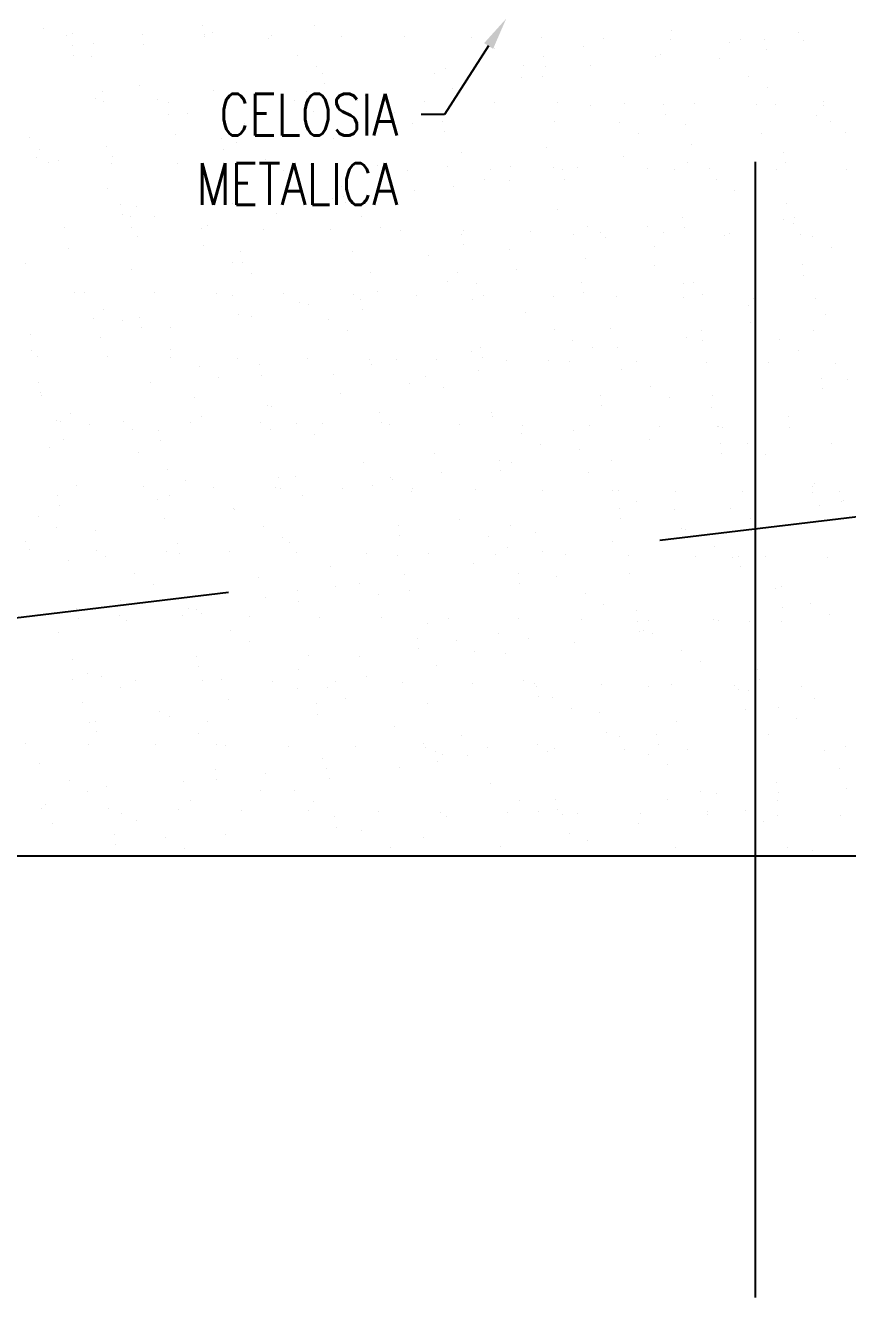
# Model space of a CAD drawing. Header units: millimetres. Extents: x -3 to 53, y -269 to 39.
# Drawn here: x 38.05 to 39.824, y 19.45 to 22.194 of the extents above; entities that cross this region are included whole.
import ezdxf
from ezdxf import colors
from ezdxf.entities.mleader import LeaderData, LeaderLine
from ezdxf.enums import TextEntityAlignment as Align
from ezdxf.math import Vec2, Vec3
from ezdxf.xclip import XClip

# ---------------------------------------------------------------- set-up
doc = ezdxf.new("R2010")
doc.units = ezdxf.units.MM
doc.header["$LTSCALE"] = 15
doc.header["$XCLIPFRAME"] = 2
for name, pattern in [('ACAD_ISO07W100', [3, 0, -3]), ('HIDDEN2', [0.1875, 0.125, -0.0625]), ('PHANTOM', [63.5, 31.75, -6.35, 6.35, -6.35, 6.35, -6.35]), ('PHANTOM2', [1.25, 0.625, -0.125, 0.125, -0.125, 0.125, -0.125])]:
    doc.linetypes.add(name, pattern=pattern)
doc.layers.get('0').update_dxf_attribs({"color": 250})
for name, color, linetype in [('A-EJES', 251, 'PHANTOM'), ('A-MURO BAJO', 251, 'Continuous'), ('A-PROYECCIONES', 250, 'HIDDEN2'), ('A-TEXTO-INDICACIONES', 250, 'Continuous'), ('DLP_VERDE', 250, 'Continuous')]:
    doc.layers.add(name, color=color, linetype=linetype)
doc.layers.add('A-MUROS', color=252, linetype='Continuous', lineweight=30)
doc.styles.add('R80', font='ARIALN.TTF', dxfattribs={"height": 2.03})
doc.styles.add('TXT_COTAS', font='romans.shx', dxfattribs={"width": 0.8})

# ---------------------------------------------------------------- blocks, each defined once
blk = doc.blocks.new('A$C9f73720c')
at = {"layer": 'A-MURO BAJO'}
blk.add_line((67.3776, 127.5973, 0), (61.6241, 108.7505, 0), dxfattribs=at)
at = {"layer": 'A-PROYECCIONES'}
blk.add_line((57.9161, 84.0296, 0), (65.9466, 129.074, 0), dxfattribs=at)
at = {"layer": 'DLP_VERDE'}
blk.add_line((67.3776, 127.5973), (61.6244, 108.7504), dxfattribs=at)
at = {"layer": 'DLP_VERDE', "linetype": 'Continuous'}
for p, q in [((63.5822, 120.5094), (63.5822, 120.5094)), ((63.345, 120.4775), (63.345, 120.4775)), ((63.3651, 120.4818), (63.3651, 120.4818)), ((63.5049, 120.4845), (63.5049, 120.4845)), ((63.5114, 120.4825), (63.5114, 120.4825)), ((63.5493, 120.4864), (63.5493, 120.4864)), ((63.6597, 120.4895), (63.6597, 120.4895)), ((63.5285, 120.4601), (63.5285, 120.4601)), ((63.3377, 120.4019), (63.3377, 120.4019)), ((63.3597, 120.399), (63.3597, 120.399)), ((63.8096, 120.4082), (63.8096, 120.4082)), ((63.4387, 120.3778), (63.4387, 120.3778)), ((63.4787, 120.3834), (63.4787, 120.3834)), ((63.5827, 120.3697), (63.5827, 120.3697)), ((63.6047, 120.3668), (63.6047, 120.3668)), ((63.7752, 120.3767), (63.7752, 120.3767)), ((63.3245, 120.353), (63.3245, 120.353)), ((63.4043, 120.3463), (63.4043, 120.3463)), ((63.4679, 120.3447), (63.4679, 120.3447)), ((63.5315, 120.3363), (63.5315, 120.3363)), ((63.6142, 120.3454), (63.6142, 120.3454)), ((63.6914, 120.3433), (63.6914, 120.3433)), ((63.7237, 120.3511), (63.7237, 120.3511)), ((63.7358, 120.3452), (63.7358, 120.3452)), ((63.7625, 120.3524), (63.7625, 120.3524)), ((63.8277, 120.3374), (63.8277, 120.3374)), ((63.8498, 120.3345), (63.8498, 120.3345)), ((63.906, 120.3442), (63.906, 120.3442)), ((63.9445, 120.3543), (63.9445, 120.3543)), ((64.0523, 120.3449), (64.0523, 120.3449)), ((64.0924, 120.3578), (64.0924, 120.3578)), ((63.3228, 120.3272), (63.3228, 120.3272)), ((63.7214, 120.3274), (63.7214, 120.3274)), ((63.9688, 120.3188), (63.9688, 120.3188)), ((63.3505, 120.2971), (63.3505, 120.2971)), ((64.0728, 120.3052), (64.0728, 120.3052)), ((64.0948, 120.3023), (64.0948, 120.3023)), ((64.2138, 120.2866), (64.2138, 120.2866)), ((64.0026, 120.2755), (64.0026, 120.2755)), ((64.3178, 120.2729), (64.3178, 120.2729)), ((64.3391, 120.2744), (64.3391, 120.2744)), ((64.3398, 120.27), (64.3398, 120.27)), ((63.6317, 120.2452), (63.6317, 120.2452)), ((63.9682, 120.244), (63.9682, 120.244)), ((64.2854, 120.2251), (64.2854, 120.2251)), ((63.2607, 120.2148), (63.2607, 120.2148)), ((63.279, 120.2088), (63.279, 120.2088)), ((63.4273, 120.2159), (63.4273, 120.2159)), ((63.5708, 120.2076), (63.5708, 120.2076)), ((63.5972, 120.2136), (63.5972, 120.2136)), ((63.7171, 120.2083), (63.7171, 120.2083)), ((63.8653, 120.2153), (63.8653, 120.2153)), ((63.8779, 120.2021), (63.8779, 120.2021)), ((63.9223, 120.204), (63.9223, 120.204)), ((64.0088, 120.2071), (64.0088, 120.2071)), ((64.131, 120.2132), (64.131, 120.2132)), ((64.1551, 120.2078), (64.1551, 120.2078)), ((64.2909, 120.2201), (64.2909, 120.2201)), ((64.3034, 120.2148), (64.3034, 120.2148)), ((64.3353, 120.2221), (64.3353, 120.2221)), ((64.4468, 120.2066), (64.4468, 120.2066)), ((63.305, 120.1771), (63.305, 120.1771)), ((63.4649, 120.1841), (63.4649, 120.1841)), ((63.5093, 120.186), (63.5093, 120.186)), ((63.718, 120.1951), (63.718, 120.1951)), ((63.9144, 120.1947), (63.9144, 120.1947)), ((64.5665, 120.1732), (64.5665, 120.1732)), ((63.3045, 120.1662), (63.3045, 120.1662)), ((63.4085, 120.1525), (63.4085, 120.1525)), ((63.4306, 120.1496), (63.4306, 120.1496)), ((63.5435, 120.1644), (63.5435, 120.1644)), ((64.1956, 120.1428), (64.1956, 120.1428)), ((63.5496, 120.1339), (63.5496, 120.1339)), ((63.6536, 120.1202), (63.6536, 120.1202)), ((63.6756, 120.1173), (63.6756, 120.1173)), ((64.5321, 120.1417), (64.5321, 120.1417)), ((64.8493, 120.1228), (64.8493, 120.1228)), ((63.7946, 120.1016), (63.7946, 120.1016)), ((63.8246, 120.1125), (63.8246, 120.1125)), ((63.8986, 120.088), (63.8986, 120.088)), ((64.1611, 120.1113), (64.1611, 120.1113)), ((64.4783, 120.0924), (64.4783, 120.0924)), ((64.7305, 120.09), (64.7305, 120.09)), ((64.8904, 120.097), (64.8904, 120.097)), ((64.9348, 120.0989), (64.9348, 120.0989)), ((63.2356, 120.071), (63.2356, 120.071)), ((63.3819, 120.0717), (63.3819, 120.0717)), ((63.4537, 120.0821), (63.4537, 120.0821)), ((63.5301, 120.0788), (63.5301, 120.0788)), ((63.6736, 120.0705), (63.6736, 120.0705)), ((63.7902, 120.0809), (63.7902, 120.0809)), ((63.8199, 120.0712), (63.8199, 120.0712)), ((63.9206, 120.0851), (63.9206, 120.0851)), ((63.9682, 120.0782), (63.9682, 120.0782)), ((64.0396, 120.0694), (64.0396, 120.0694)), ((64.0644, 120.0609), (64.0644, 120.0609)), ((64.1074, 120.062), (64.1074, 120.062)), ((64.1088, 120.0629), (64.1088, 120.0629)), ((64.1117, 120.07), (64.1117, 120.07)), ((64.2579, 120.0707), (64.2579, 120.0707)), ((64.3175, 120.072), (64.3175, 120.072)), ((64.4062, 120.0777), (64.4062, 120.0777)), ((64.4774, 120.079), (64.4774, 120.079)), ((64.5218, 120.0809), (64.5218, 120.0809)), ((64.5497, 120.0695), (64.5497, 120.0695)), ((64.696, 120.0701), (64.696, 120.0701)), ((64.8442, 120.0772), (64.8442, 120.0772)), ((64.9877, 120.0689), (64.9877, 120.0689)), ((63.4193, 120.0506), (63.4193, 120.0506)), ((63.4915, 120.0359), (63.4915, 120.0359)), ((63.6514, 120.0429), (63.6514, 120.0429)), ((63.6958, 120.0448), (63.6958, 120.0448)), ((63.9045, 120.054), (63.9045, 120.054)), ((64.1436, 120.0557), (64.1436, 120.0557)), ((64.1657, 120.0528), (64.1657, 120.0528)), ((64.2847, 120.0371), (64.2847, 120.0371)), ((64.7595, 120.0405), (64.7595, 120.0405)), ((63.2384, 120.0249), (63.2384, 120.0249)), ((63.2828, 120.0268), (63.2828, 120.0268)), ((63.7365, 120.0317), (63.7365, 120.0317)), ((64.3885, 120.0101), (64.3885, 120.0101)), ((64.3887, 120.0234), (64.3887, 120.0234)), ((64.4107, 120.0205), (64.4107, 120.0205)), ((64.725, 120.009), (64.725, 120.009)), ((63.3655, 120.0013), (63.3655, 120.0013)), ((64.0176, 119.9798), (64.0176, 119.9798)), ((64.3541, 119.9786), (64.3541, 119.9786)), ((64.5297, 120.0049), (64.5297, 120.0049)), ((64.6337, 119.9912), (64.6337, 119.9912)), ((64.6557, 119.9883), (64.6557, 119.9883)), ((65.0422, 119.9901), (65.0422, 119.9901)), ((64.6713, 119.9597), (64.6713, 119.9597)), ((64.7747, 119.9726), (64.7747, 119.9726)), ((64.8787, 119.9589), (64.8787, 119.9589)), ((64.9007, 119.956), (64.9007, 119.956)), ((63.1949, 119.9422), (63.1949, 119.9422)), ((63.2344, 119.9353), (63.2344, 119.9353)), ((63.2564, 119.9324), (63.2564, 119.9324)), ((63.3384, 119.9339), (63.3384, 119.9339)), ((63.4847, 119.9346), (63.4847, 119.9346)), ((63.633, 119.9416), (63.633, 119.9416)), ((63.6467, 119.9494), (63.6467, 119.9494)), ((63.7765, 119.9334), (63.7765, 119.9334)), ((63.9227, 119.9341), (63.9227, 119.9341)), ((63.9832, 119.9482), (63.9832, 119.9482)), ((64.071, 119.9411), (64.071, 119.9411)), ((64.2145, 119.9329), (64.2145, 119.9329)), ((64.3004, 119.9293), (64.3004, 119.9293)), ((64.3608, 119.9336), (64.3608, 119.9336)), ((64.504, 119.9308), (64.504, 119.9308)), ((64.5091, 119.9406), (64.5091, 119.9406)), ((64.6525, 119.9324), (64.6525, 119.9324)), ((64.6639, 119.9378), (64.6639, 119.9378)), ((64.7083, 119.9397), (64.7083, 119.9397)), ((64.7988, 119.933), (64.7988, 119.933)), ((64.917, 119.9488), (64.917, 119.9488)), ((64.9471, 119.9401), (64.9471, 119.9401)), ((65.0197, 119.9404), (65.0197, 119.9404)), ((63.2757, 119.919), (63.2757, 119.919)), ((63.3754, 119.9167), (63.3754, 119.9167)), ((63.4794, 119.903), (63.4794, 119.903)), ((63.5014, 119.9001), (63.5014, 119.9001)), ((63.6123, 119.9179), (63.6123, 119.9179)), ((63.8379, 119.9017), (63.8379, 119.9017)), ((63.8823, 119.9037), (63.8823, 119.9037)), ((63.9294, 119.899), (63.9294, 119.899)), ((64.091, 119.9128), (64.091, 119.9128)), ((64.2509, 119.9198), (64.2509, 119.9198)), ((64.2953, 119.9217), (64.2953, 119.9217)), ((64.9524, 119.9078), (64.9524, 119.9078)), ((63.2413, 119.8875), (63.2413, 119.8875)), ((63.265, 119.8767), (63.265, 119.8767)), ((63.4249, 119.8837), (63.4249, 119.8837)), ((63.4693, 119.8856), (63.4693, 119.8856)), ((63.5585, 119.8686), (63.5585, 119.8686)), ((63.6204, 119.8844), (63.6204, 119.8844)), ((63.678, 119.8948), (63.678, 119.8948)), ((63.7244, 119.8708), (63.7244, 119.8708)), ((64.5815, 119.8774), (64.5815, 119.8774)), ((64.918, 119.8763), (64.918, 119.8763)), ((63.7465, 119.8679), (63.7465, 119.8679)), ((63.8655, 119.8522), (63.8655, 119.8522)), ((64.2106, 119.8471), (64.2106, 119.8471)), ((64.5471, 119.8459), (64.5471, 119.8459)), ((63.1876, 119.8382), (63.1876, 119.8382)), ((63.8397, 119.8167), (63.8397, 119.8167)), ((63.9695, 119.8385), (63.9695, 119.8385)), ((63.9915, 119.8356), (63.9915, 119.8356)), ((64.1105, 119.8199), (64.1105, 119.8199)), ((64.1762, 119.8155), (64.1762, 119.8155)), ((64.8643, 119.827), (64.8643, 119.827)), ((63.1495, 119.798), (63.1495, 119.798)), ((63.2978, 119.8051), (63.2978, 119.8051)), ((63.4413, 119.7968), (63.4413, 119.7968)), ((63.4687, 119.7863), (63.4687, 119.7863)), ((63.5875, 119.7975), (63.5875, 119.7975)), ((63.7358, 119.8045), (63.7358, 119.8045)), ((63.8793, 119.7963), (63.8793, 119.7963)), ((64.0256, 119.797), (64.0256, 119.797)), ((64.1739, 119.804), (64.1739, 119.804)), ((64.2145, 119.8062), (64.2145, 119.8062)), ((64.2365, 119.8033), (64.2365, 119.8033)), ((64.3173, 119.7958), (64.3173, 119.7958)), ((64.3555, 119.7877), (64.3555, 119.7877)), ((64.4636, 119.7965), (64.4636, 119.7965)), ((64.4934, 119.7967), (64.4934, 119.7967)), ((64.6119, 119.8035), (64.6119, 119.8035)), ((64.6905, 119.7896), (64.6905, 119.7896)), ((64.7554, 119.7953), (64.7554, 119.7953)), ((64.8504, 119.7966), (64.8504, 119.7966)), ((64.8948, 119.7986), (64.8948, 119.7986)), ((64.9016, 119.7959), (64.9016, 119.7959)), ((63.8052, 119.7852), (63.8052, 119.7852)), ((64.0244, 119.7606), (64.0244, 119.7606)), ((64.0688, 119.7625), (64.0688, 119.7625)), ((64.1224, 119.7663), (64.1224, 119.7663)), ((64.2775, 119.7716), (64.2775, 119.7716)), ((64.4374, 119.7786), (64.4374, 119.7786)), ((64.4595, 119.774), (64.4595, 119.774)), ((64.4816, 119.7711), (64.4816, 119.7711)), ((64.4818, 119.7805), (64.4818, 119.7805)), ((63.4343, 119.7548), (63.4343, 119.7548)), ((63.4515, 119.7355), (63.4515, 119.7355)), ((63.6114, 119.7425), (63.6114, 119.7425)), ((63.6558, 119.7445), (63.6558, 119.7445)), ((63.7515, 119.7359), (63.7515, 119.7359)), ((63.8645, 119.7536), (63.8645, 119.7536)), ((64.6005, 119.7554), (64.6005, 119.7554)), ((64.7046, 119.7417), (64.7046, 119.7417)), ((64.7266, 119.7388), (64.7266, 119.7388)), ((64.7745, 119.7447), (64.7745, 119.7447)), ((63.1984, 119.7245), (63.1984, 119.7245)), ((63.2428, 119.7264), (63.2428, 119.7264)), ((63.3806, 119.7056), (63.3806, 119.7056)), ((64.4036, 119.7144), (64.4036, 119.7144)), ((64.7401, 119.7132), (64.7401, 119.7132)), ((64.8456, 119.7232), (64.8456, 119.7232)), ((64.9496, 119.7095), (64.9496, 119.7095)), ((63.2012, 119.6995), (63.2012, 119.6995)), ((63.3053, 119.6858), (63.3053, 119.6858)), ((63.3273, 119.6829), (63.3273, 119.6829)), ((64.0326, 119.684), (64.0326, 119.684)), ((64.3691, 119.6828), (64.3691, 119.6828)), ((63.1061, 119.6603), (63.1061, 119.6603)), ((63.2523, 119.6609), (63.2523, 119.6609)), ((63.4006, 119.668), (63.4006, 119.668)), ((63.4463, 119.6672), (63.4463, 119.6672)), ((63.5441, 119.6597), (63.5441, 119.6597)), ((63.5503, 119.6536), (63.5503, 119.6536)), ((63.5723, 119.6507), (63.5723, 119.6507)), ((63.6617, 119.6536), (63.6617, 119.6536)), ((63.6904, 119.6604), (63.6904, 119.6604)), ((63.8387, 119.6674), (63.8387, 119.6674)), ((63.9821, 119.6592), (63.9821, 119.6592)), ((63.9982, 119.6525), (63.9982, 119.6525)), ((64.1284, 119.6599), (64.1284, 119.6599)), ((64.2767, 119.6669), (64.2767, 119.6669)), ((64.4202, 119.6587), (64.4202, 119.6587)), ((64.5664, 119.6594), (64.5664, 119.6594)), ((64.6863, 119.664), (64.6863, 119.664)), ((64.7147, 119.6664), (64.7147, 119.6664)), ((64.8582, 119.6582), (64.8582, 119.6582)), ((64.877, 119.6485), (64.877, 119.6485)), ((63.2908, 119.6233), (63.2908, 119.6233)), ((63.6273, 119.6221), (63.6273, 119.6221)), ((63.6913, 119.635), (63.6913, 119.635)), ((63.7953, 119.6213), (63.7953, 119.6213)), ((64.2553, 119.6213), (64.2553, 119.6213)), ((64.3154, 119.6336), (64.3154, 119.6336)), ((64.464, 119.6304), (64.464, 119.6304)), ((64.6239, 119.6374), (64.6239, 119.6374)), ((64.6683, 119.6394), (64.6683, 119.6394)), ((63.638, 119.5944), (63.638, 119.5944)), ((63.7979, 119.6014), (63.7979, 119.6014)), ((63.8173, 119.6184), (63.8173, 119.6184)), ((63.8423, 119.6033), (63.8423, 119.6033)), ((63.9363, 119.6027), (63.9363, 119.6027)), ((63.9445, 119.6032), (63.9445, 119.6032)), ((64.051, 119.6124), (64.051, 119.6124)), ((64.2109, 119.6194), (64.2109, 119.6194)), ((63.2251, 119.5763), (63.2251, 119.5763)), ((63.2564, 119.5917), (63.2564, 119.5917)), ((63.3849, 119.5833), (63.3849, 119.5833)), ((63.4293, 119.5853), (63.4293, 119.5853)), ((63.5735, 119.5729), (63.5735, 119.5729)), ((64.0403, 119.589), (64.0403, 119.589)), ((64.0624, 119.5861), (64.0624, 119.5861)), ((64.1814, 119.5705), (64.1814, 119.5705)), ((64.5965, 119.5817), (64.5965, 119.5817)), ((63.2026, 119.5425), (63.2026, 119.5425)), ((64.2256, 119.5513), (64.2256, 119.5513)), ((64.2854, 119.5568), (64.2854, 119.5568)), ((64.3074, 119.5539), (64.3074, 119.5539)), ((64.5621, 119.5501), (64.5621, 119.5501)), ((63.0654, 119.5314), (63.0654, 119.5314)), ((63.2089, 119.5232), (63.2089, 119.5232)), ((63.3552, 119.5238), (63.3552, 119.5238)), ((63.5035, 119.5309), (63.5035, 119.5309)), ((63.6469, 119.5226), (63.6469, 119.5226)), ((63.7932, 119.5233), (63.7932, 119.5233)), ((63.8547, 119.5209), (63.8547, 119.5209)), ((63.9415, 119.5303), (63.9415, 119.5303)), ((64.085, 119.5221), (64.085, 119.5221)), ((64.1912, 119.5198), (64.1912, 119.5198)), ((64.2312, 119.5228), (64.2312, 119.5228)), ((64.3795, 119.5298), (64.3795, 119.5298)), ((64.4264, 119.5382), (64.4264, 119.5382)), ((64.523, 119.5216), (64.523, 119.5216)), ((64.5304, 119.5245), (64.5304, 119.5245)), ((64.5524, 119.5216), (64.5524, 119.5216)), ((64.6693, 119.5223), (64.6693, 119.5223)), ((64.8176, 119.5293), (64.8176, 119.5293)), ((64.8793, 119.5313), (64.8793, 119.5313)), ((63.4837, 119.4906), (63.4837, 119.4906)), ((63.8203, 119.4894), (63.8203, 119.4894)), ((64.5084, 119.5009), (64.5084, 119.5009)), ((64.6505, 119.4893), (64.6505, 119.4893)), ((64.6714, 119.506), (64.6714, 119.506)), ((64.7754, 119.4923), (64.7754, 119.4923)), ((64.7975, 119.4894), (64.7975, 119.4894)), ((64.8104, 119.4962), (64.8104, 119.4962)), ((64.8548, 119.4982), (64.8548, 119.4982)), ((63.0271, 119.4823), (63.0271, 119.4823)), ((63.1128, 119.4602), (63.1128, 119.4602)), ((63.1311, 119.4686), (63.1311, 119.4686)), ((63.1531, 119.4657), (63.1531, 119.4657)), ((63.4493, 119.459), (63.4493, 119.459)), ((63.9844, 119.4602), (63.9844, 119.4602)), ((64.0288, 119.4621), (64.0288, 119.4621)), ((64.1374, 119.4705), (64.1374, 119.4705)), ((64.2375, 119.4712), (64.2375, 119.4712)), ((64.3974, 119.4782), (64.3974, 119.4782)), ((64.4418, 119.4801), (64.4418, 119.4801)), ((63.2721, 119.45), (63.2721, 119.45)), ((63.3761, 119.4364), (63.3761, 119.4364)), ((63.3982, 119.4335), (63.3982, 119.4335)), ((63.4116, 119.4352), (63.4116, 119.4352)), ((63.5714, 119.4421), (63.5714, 119.4421)), ((63.6158, 119.4441), (63.6158, 119.4441)), ((63.7665, 119.4402), (63.7665, 119.4402)), ((63.8245, 119.4532), (63.8245, 119.4532)), ((64.7895, 119.449), (64.7895, 119.449)), ((63.0784, 119.4287), (63.0784, 119.4287)), ((63.1584, 119.4241), (63.1584, 119.4241)), ((63.2028, 119.4261), (63.2028, 119.4261)), ((63.3956, 119.4098), (63.3956, 119.4098)), ((63.5171, 119.4178), (63.5171, 119.4178)), ((63.6211, 119.4041), (63.6211, 119.4041)), ((64.4186, 119.4186), (64.4186, 119.4186)), ((64.7551, 119.4174), (64.7551, 119.4174)), ((63.02, 119.3873), (63.02, 119.3873)), ((63.0247, 119.3794), (63.0247, 119.3794)), ((63.1683, 119.3943), (63.1683, 119.3943)), ((63.3117, 119.3861), (63.3117, 119.3861)), ((63.458, 119.3867), (63.458, 119.3867)), ((63.6063, 119.3938), (63.6063, 119.3938)), ((63.6432, 119.4012), (63.6432, 119.4012)), ((63.7498, 119.3855), (63.7498, 119.3855)), ((63.7622, 119.3855), (63.7622, 119.3855)), ((63.8961, 119.3862), (63.8961, 119.3862)), ((64.0443, 119.3932), (64.0443, 119.3932)), ((64.0477, 119.3882), (64.0477, 119.3882)), ((64.1878, 119.385), (64.1878, 119.385)), ((64.3341, 119.3857), (64.3341, 119.3857)), ((64.3842, 119.3871), (64.3842, 119.3871)), ((64.4824, 119.3927), (64.4824, 119.3927)), ((64.6258, 119.3845), (64.6258, 119.3845)), ((64.7721, 119.3851), (64.7721, 119.3851)), ((63.6767, 119.3579), (63.6767, 119.3579)), ((63.8662, 119.3718), (63.8662, 119.3718)), ((63.8882, 119.3689), (63.8882, 119.3689)), ((64.0072, 119.3533), (64.0072, 119.3533)), ((64.0132, 119.3567), (64.0132, 119.3567)), ((64.7014, 119.3682), (64.7014, 119.3682)), ((64.837, 119.3481), (64.837, 119.3481)), ((63.3058, 119.3275), (63.3058, 119.3275)), ((63.6423, 119.3263), (63.6423, 119.3263)), ((64.1112, 119.3396), (64.1112, 119.3396)), ((64.1332, 119.3367), (64.1332, 119.3367)), ((64.2153, 119.3209), (64.2153, 119.3209)), ((64.2522, 119.321), (64.2522, 119.321)), ((64.3304, 119.3378), (64.3304, 119.3378)), ((64.424, 119.3301), (64.424, 119.3301)), ((64.5839, 119.337), (64.5839, 119.337)), ((64.6283, 119.339), (64.6283, 119.339)), ((63.2714, 119.296), (63.2714, 119.296)), ((63.5981, 119.294), (63.5981, 119.294)), ((63.7579, 119.301), (63.7579, 119.301)), ((63.8023, 119.3029), (63.8023, 119.3029)), ((63.9595, 119.3075), (63.9595, 119.3075)), ((64.011, 119.312), (64.011, 119.312)), ((64.1709, 119.319), (64.1709, 119.319)), ((64.3562, 119.3073), (64.3562, 119.3073)), ((64.3783, 119.3044), (64.3783, 119.3044)), ((62.9763, 119.2668), (62.9763, 119.2668)), ((63.1851, 119.276), (63.1851, 119.276)), ((63.3449, 119.2829), (63.3449, 119.2829)), ((63.3893, 119.2849), (63.3893, 119.2849)), ((63.5886, 119.2771), (63.5886, 119.2771)), ((64.4973, 119.2888), (64.4973, 119.2888)), ((64.6013, 119.2751), (64.6013, 119.2751)), ((64.6116, 119.2859), (64.6116, 119.2859)), ((64.6233, 119.2722), (64.6233, 119.2722)), ((62.9569, 119.2514), (62.9569, 119.2514)), ((62.9765, 119.2495), (62.9765, 119.2495)), ((62.979, 119.2485), (62.979, 119.2485)), ((63.1228, 119.2502), (63.1228, 119.2502)), ((63.2176, 119.2467), (63.2176, 119.2467)), ((63.2711, 119.2572), (63.2711, 119.2572)), ((63.4146, 119.249), (63.4146, 119.249)), ((63.5609, 119.2496), (63.5609, 119.2496)), ((63.7091, 119.2567), (63.7091, 119.2567)), ((63.8526, 119.2484), (63.8526, 119.2484)), ((63.9989, 119.2491), (63.9989, 119.2491)), ((64.1472, 119.2561), (64.1472, 119.2561)), ((64.2406, 119.2555), (64.2406, 119.2555)), ((64.2906, 119.2479), (64.2906, 119.2479)), ((64.4369, 119.2486), (64.4369, 119.2486)), ((64.5771, 119.2544), (64.5771, 119.2544)), ((64.5852, 119.2556), (64.5852, 119.2556)), ((64.7287, 119.2474), (64.7287, 119.2474)), ((64.7423, 119.2565), (64.7423, 119.2565)), ((63.098, 119.2328), (63.098, 119.2328)), ((63.202, 119.2192), (63.202, 119.2192)), ((63.224, 119.2163), (63.224, 119.2163)), ((63.8697, 119.2252), (63.8697, 119.2252)), ((64.2062, 119.224), (64.2062, 119.224)), ((63.343, 119.2006), (63.343, 119.2006)), ((63.447, 119.1869), (63.447, 119.1869)), ((63.469, 119.184), (63.469, 119.184)), ((63.4988, 119.1948), (63.4988, 119.1948)), ((63.8353, 119.1937), (63.8353, 119.1937)), ((64.5234, 119.2051), (64.5234, 119.2051)), ((64.6105, 119.1889), (64.6105, 119.1889)), ((64.7704, 119.1959), (64.7704, 119.1959)), ((63.1278, 119.1644), (63.1278, 119.1644)), ((63.4644, 119.1633), (63.4644, 119.1633)), ((63.588, 119.1683), (63.588, 119.1683)), ((63.692, 119.1546), (63.692, 119.1546)), ((63.9444, 119.1598), (63.9444, 119.1598)), ((63.9888, 119.1617), (63.9888, 119.1617)), ((64.1525, 119.1748), (64.1525, 119.1748)), ((64.1975, 119.1709), (64.1975, 119.1709)), ((64.3574, 119.1778), (64.3574, 119.1778)), ((64.4018, 119.1798), (64.4018, 119.1798)), ((63.0934, 119.1329), (63.0934, 119.1329)), ((63.3716, 119.1348), (63.3716, 119.1348)), ((63.5314, 119.1418), (63.5314, 119.1418)), ((63.5758, 119.1437), (63.5758, 119.1437)), ((63.714, 119.1517), (63.714, 119.1517)), ((63.7815, 119.1444), (63.7815, 119.1444)), ((63.7846, 119.1528), (63.7846, 119.1528)), ((63.833, 119.1361), (63.833, 119.1361)), ((62.9359, 119.1206), (62.9359, 119.1206)), ((62.9586, 119.1168), (62.9586, 119.1168)), ((63.0794, 119.1124), (63.0794, 119.1124)), ((63.1184, 119.1237), (63.1184, 119.1237)), ((63.1628, 119.1257), (63.1628, 119.1257)), ((63.2257, 119.113), (63.2257, 119.113)), ((63.3739, 119.1201), (63.3739, 119.1201)), ((63.4106, 119.114), (63.4106, 119.114)), ((63.5174, 119.1118), (63.5174, 119.1118)), ((63.6637, 119.1125), (63.6637, 119.1125)), ((63.812, 119.1196), (63.812, 119.1196)), ((63.937, 119.1224), (63.937, 119.1224)), ((63.9554, 119.1113), (63.9554, 119.1113)), ((63.9591, 119.1195), (63.9591, 119.1195)), ((64.0781, 119.1038), (64.0781, 119.1038)), ((64.1017, 119.112), (64.1017, 119.112)), ((64.25, 119.119), (64.25, 119.119)), ((64.3935, 119.1108), (64.3935, 119.1108)), ((64.4336, 119.1229), (64.4336, 119.1229)), ((64.5398, 119.1115), (64.5398, 119.1115)), ((64.688, 119.1185), (64.688, 119.1185)), ((64.7701, 119.1217), (64.7701, 119.1217)), ((63.0397, 119.0837), (63.0397, 119.0837)), ((64.0627, 119.0925), (64.0627, 119.0925)), ((64.1821, 119.0901), (64.1821, 119.0901)), ((64.2041, 119.0872), (64.2041, 119.0872)), ((64.3992, 119.0913), (64.3992, 119.0913)), ((64.7164, 119.0724), (64.7164, 119.0724)), ((63.6917, 119.0621), (63.6917, 119.0621)), ((64.0283, 119.061), (64.0283, 119.061)), ((64.3231, 119.0716), (64.3231, 119.0716)), ((64.4271, 119.0579), (64.4271, 119.0579)), ((64.4491, 119.055), (64.4491, 119.055)), ((63.3208, 119.0318), (63.3208, 119.0318)), ((63.6573, 119.0306), (63.6573, 119.0306)), ((64.1309, 119.0186), (64.1309, 119.0186)), ((64.1753, 119.0206), (64.1753, 119.0206)), ((64.3454, 119.0421), (64.3454, 119.0421)), ((64.384, 119.0297), (64.384, 119.0297)), ((64.5439, 119.0367), (64.5439, 119.0367)), ((64.5681, 119.0393), (64.5681, 119.0393)), ((64.5883, 119.0386), (64.5883, 119.0386)), ((64.6721, 119.0256), (64.6721, 119.0256)), ((64.6942, 119.0227), (64.6942, 119.0227)), ((62.9238, 119.0156), (62.9238, 119.0156)), ((62.9499, 119.0014), (62.9499, 119.0014)), ((63.0278, 119.002), (63.0278, 119.002)), ((63.0498, 118.9991), (63.0498, 118.9991)), ((63.2864, 119.0002), (63.2864, 119.0002)), ((63.5581, 118.9936), (63.5581, 118.9936)), ((63.7179, 119.0006), (63.7179, 119.0006)), ((63.7623, 119.0025), (63.7623, 119.0025)), ((63.9711, 119.0116), (63.9711, 119.0116)), ((63.9745, 119.0117), (63.9745, 119.0117)), ((64.6266, 118.9902), (64.6266, 118.9902)), ((62.8905, 118.9765), (62.8905, 118.9765)), ((62.8919, 118.9645), (62.8919, 118.9645)), ((62.9155, 118.9699), (62.9155, 118.9699)), ((62.9364, 118.9665), (62.9364, 118.9665)), ((63.0387, 118.9835), (63.0387, 118.9835)), ((63.1451, 118.9756), (63.1451, 118.9756)), ((63.1688, 118.9834), (63.1688, 118.9834)), ((63.1822, 118.9753), (63.1822, 118.9753)), ((63.2728, 118.9697), (63.2728, 118.9697)), ((63.2949, 118.9668), (63.2949, 118.9668)), ((63.3049, 118.9826), (63.3049, 118.9826)), ((63.3285, 118.9759), (63.3285, 118.9759)), ((63.3493, 118.9845), (63.3493, 118.9845)), ((63.4768, 118.983), (63.4768, 118.983)), ((63.6036, 118.9813), (63.6036, 118.9813)), ((63.6203, 118.9747), (63.6203, 118.9747)), ((63.7665, 118.9754), (63.7665, 118.9754)), ((63.9148, 118.9824), (63.9148, 118.9824)), ((64.0583, 118.9742), (64.0583, 118.9742)), ((64.2046, 118.9749), (64.2046, 118.9749)), ((64.3528, 118.9819), (64.3528, 118.9819)), ((64.4963, 118.9737), (64.4963, 118.9737)), ((64.6426, 118.9744), (64.6426, 118.9744)), ((63.2327, 118.951), (63.2327, 118.951)), ((63.4138, 118.9511), (63.4138, 118.9511)), ((63.5179, 118.9374), (63.5179, 118.9374)), ((64.2557, 118.9598), (64.2557, 118.9598)), ((64.5922, 118.9586), (64.5922, 118.9586)), ((62.8617, 118.9206), (62.8617, 118.9206)), ((63.5399, 118.9345), (63.5399, 118.9345)), ((63.6589, 118.9189), (63.6589, 118.9189)), ((63.8847, 118.9294), (63.8847, 118.9294)), ((64.2212, 118.9283), (64.2212, 118.9283)), ((64.5384, 118.9094), (64.5384, 118.9094)), ((63.5138, 118.8991), (63.5138, 118.8991)), ((63.7629, 118.9052), (63.7629, 118.9052)), ((63.7849, 118.9023), (63.7849, 118.9023)), ((63.8503, 118.8979), (63.8503, 118.8979)), ((63.9039, 118.8866), (63.9039, 118.8866)), ((64.5705, 118.8885), (64.5705, 118.8885)), ((63.1429, 118.8687), (63.1429, 118.8687)), ((63.4794, 118.8675), (63.4794, 118.8675)), ((63.9044, 118.8594), (63.9044, 118.8594)), ((63.9488, 118.8614), (63.9488, 118.8614)), ((64.0079, 118.8729), (64.0079, 118.8729)), ((64.0299, 118.87), (64.0299, 118.87)), ((64.1489, 118.8544), (64.1489, 118.8544)), ((64.1576, 118.8705), (64.1576, 118.8705)), ((64.1675, 118.879), (64.1675, 118.879)), ((64.3174, 118.8775), (64.3174, 118.8775)), ((64.3618, 118.8794), (64.3618, 118.8794)), ((63.1085, 118.8372), (63.1085, 118.8372)), ((63.1229, 118.8253), (63.1229, 118.8253)), ((63.1416, 118.8464), (63.1416, 118.8464)), ((63.2851, 118.8382), (63.2851, 118.8382)), ((63.3316, 118.8344), (63.3316, 118.8344)), ((63.4313, 118.8388), (63.4313, 118.8388)), ((63.4914, 118.8414), (63.4914, 118.8414)), ((63.5358, 118.8433), (63.5358, 118.8433)), ((63.5796, 118.8459), (63.5796, 118.8459)), ((63.7231, 118.8376), (63.7231, 118.8376)), ((63.7446, 118.8524), (63.7446, 118.8524)), ((63.7966, 118.8486), (63.7966, 118.8486)), ((63.8694, 118.8383), (63.8694, 118.8383)), ((64.0177, 118.8453), (64.0177, 118.8453)), ((64.1611, 118.8371), (64.1611, 118.8371)), ((64.2529, 118.8407), (64.2529, 118.8407)), ((64.275, 118.8378), (64.275, 118.8378)), ((64.3074, 118.8378), (64.3074, 118.8378)), ((64.4486, 118.8271), (64.4486, 118.8271)), ((64.4557, 118.8448), (64.4557, 118.8448)), ((64.5992, 118.8366), (64.5992, 118.8366)), ((63.0784, 118.8234), (63.0784, 118.8234)), ((63.4256, 118.8183), (63.4256, 118.8183)), ((64.394, 118.8221), (64.394, 118.8221)), ((64.498, 118.8084), (64.498, 118.8084)), ((64.52, 118.8055), (64.52, 118.8055)), ((64.0777, 118.7967), (64.0777, 118.7967)), ((64.4142, 118.7956), (64.4142, 118.7956)), ((64.639, 118.7898), (64.639, 118.7898)), ((63.7068, 118.7664), (63.7068, 118.7664)), ((64.0433, 118.7652), (64.0433, 118.7652)), ((64.3605, 118.7463), (64.3605, 118.7463)), ((63.3358, 118.736), (63.3358, 118.736)), ((63.6724, 118.7348), (63.6724, 118.7348)), ((63.9895, 118.7159), (63.9895, 118.7159)), ((64.0909, 118.7182), (64.0909, 118.7182)), ((64.1353, 118.7202), (64.1353, 118.7202)), ((64.3441, 118.7293), (64.3441, 118.7293)), ((64.5039, 118.7363), (64.5039, 118.7363)), ((64.5483, 118.7382), (64.5483, 118.7382)), ((63.4847, 118.7017), (63.4847, 118.7017)), ((63.5181, 118.6932), (63.5181, 118.6932)), ((63.5342, 118.7017), (63.5342, 118.7017)), ((63.5887, 118.688), (63.5887, 118.688)), ((63.6779, 118.7002), (63.6779, 118.7002)), ((63.6825, 118.7088), (63.6825, 118.7088)), ((63.7223, 118.7022), (63.7223, 118.7022)), ((63.8259, 118.7005), (63.8259, 118.7005)), ((63.9311, 118.7113), (63.9311, 118.7113)), ((63.9722, 118.7012), (63.9722, 118.7012)), ((64.1205, 118.7082), (64.1205, 118.7082)), ((64.264, 118.7), (64.264, 118.7)), ((64.4102, 118.7007), (64.4102, 118.7007)), ((64.5585, 118.7077), (64.5585, 118.7077)), ((64.6416, 118.6944), (64.6416, 118.6944)), ((63.6108, 118.6851), (63.6108, 118.6851)), ((63.6186, 118.6856), (63.6186, 118.6856)), ((63.7297, 118.6694), (63.7297, 118.6694)), ((64.2707, 118.664), (64.2707, 118.664)), ((64.6072, 118.6629), (64.6072, 118.6629)), ((63.8337, 118.6557), (63.8337, 118.6557)), ((63.8558, 118.6528), (63.8558, 118.6528)), ((63.8997, 118.6337), (63.8997, 118.6337)), ((63.9748, 118.6372), (63.9748, 118.6372)), ((64.0788, 118.6235), (64.0788, 118.6235)), ((64.1008, 118.6206), (64.1008, 118.6206)), ((64.2363, 118.6325), (64.2363, 118.6325)), ((64.5534, 118.6136), (64.5534, 118.6136)), ((63.8653, 118.6021), (63.8653, 118.6021)), ((64.1825, 118.5833), (64.1825, 118.5833)), ((64.2198, 118.6049), (64.2198, 118.6049)), ((64.3218, 118.579), (64.3218, 118.579)), ((64.3238, 118.5912), (64.3238, 118.5912)), ((64.3458, 118.5883), (64.3458, 118.5883)), ((64.5306, 118.5881), (64.5306, 118.5881)), ((63.9088, 118.561), (63.9088, 118.561)), ((63.9288, 118.5634), (63.9288, 118.5634)), ((64.075, 118.5641), (64.075, 118.5641)), ((64.1176, 118.5701), (64.1176, 118.5701)), ((64.2233, 118.5711), (64.2233, 118.5711)), ((64.2774, 118.5771), (64.2774, 118.5771)), ((64.3668, 118.5629), (64.3668, 118.5629)), ((64.4648, 118.5726), (64.4648, 118.5726)), ((64.5131, 118.5636), (64.5131, 118.5636)), ((64.5688, 118.5589), (64.5688, 118.5589)), ((64.5909, 118.556), (64.5909, 118.556)), ((64.4637, 118.5313), (64.4637, 118.5313)), ((64.4292, 118.4998), (64.4292, 118.4998)), ((64.3755, 118.4506), (64.3755, 118.4506)), ((64.3262, 118.434), (64.3262, 118.434)), ((64.4639, 118.4359), (64.4639, 118.4359)), ((64.4696, 118.4258), (64.4696, 118.4258)), ((64.5083, 118.4378), (64.5083, 118.4378))]:
    blk.add_line(p, q, dxfattribs=at)
at = {"style": 'R80'}
for height, rotation, p in [(0.09, 0.009, (39.554, 141.0046, 0)), (0.09, 0.009, (45.7984, 139.3226, 0)), (0.09, 0.009, (50.4634, 135.3578, 0)), (0.09, 0.009, (41.9784, 129.0436, 0)), (0.09, 0.009, (37.8409, 128.6089, 0)), (0.09, 0.009, (35.483, 116.3582, 0)), (0.09, 0.009, (38.5607, 113.6321, 0)), (0.09, 0.009, (45.1292, 84.3757, 0)), (0.09, 0.009, (43.9111, 83.9335, 0)), (0.09, 0.009, (43.1485, 83.401, 0)), (0.09, 0.009, (28.0067, 80.1071, 0)), (0.09, 0.009, (44.3753, 79.9046, 0)), (0.09, 0.009, (55.151, 79.2173, 0)), (0.09, 0.009, (38.2608, 76.0049)), (0.09, 0.009, (39.0036, 75.5558)), (0.09, 0.009, (27.5137, 75.2133, 0)), (0.09, 0.009, (27.5137, 75.2133, 0)), (0.09, 0.009, (39.8519, 75.1543)), (0.09, 0.009, (25.3599, 70.2709, 0)), (0.09, 0.009, (32.1646, 69.192, 0)), (0.09, 0.009, (32.1646, 69.192, 0)), (0.09, 0.009, (26.9947, 68.6392, 0)), (0.09, 0.009, (59.8504, 67.3859, 0)), (0.09, 0.009, (24.839, 65.5107, 0)), (0.09, 0.009, (24.839, 65.5107, 0)), (0.09, 0.009, (33.5008, 60.261, 0)), (0.09, 0.009, (33.5008, 60.261, 0)), (0.09, 347.3908, (17.1069, 59.2726, 0)), (0.09, 0.009, (26.4708, 59.2035, 0)), (0.09, 0.009, (26.4708, 59.2035, 0)), (0.09, 0.009, (23.1216, 58.7685, 0)), (0.09, 0.009, (23.1216, 58.7685, 0)), (0.09, 0.009, (27.6632, 55.3959, 0)), (0.09, 0.009, (27.6632, 55.3959, 0)), (0.09, 0.009, (22.2239, 54.9818, 0)), (0.09, 0.009, (22.2239, 54.9818, 0)), (0.09, 0.009, (65.7174, 53.5803, 0)), (0.09, 0.009, (38.377, 51.7166, 0)), (0.09, 0.009, (38.377, 51.7166, 0)), (0.09, 0.009, (21.0294, 51.3767, 0)), (0.09, 0.009, (21.0294, 51.3767, 0)), (0.09, 0.009, (29.4091, 50.8876, 0)), (0.09, 0.009, (29.4091, 50.8876, 0)), (0.09, 0.009, (22.5184, 48.0808, 0)), (0.09, 0.009, (22.5184, 48.0808, 0)), (0.09, 0.009, (32.8305, 47.9478, 0)), (0.09, 0.009, (38.6414, 47.9238, 0)), (0.09, 1.5576, (45.5013, 47.0033, 0)), (0.09, 1.5576, (45.5013, 47.0033, 0)), (0.09, 1.5576, (42.9613, 45.8781, 0)), (0.09, 0.009, (31.2252, 43.4352, 0)), (0.09, 0.009, (31.2252, 43.4352, 0)), (0.09, 0.009, (24.8291, 43.3056, 0)), (0.09, 0.009, (24.8291, 43.3056, 0)), (0.09, 0.009, (28.8684, 42.6092, 0)), (0.09, 0.009, (28.8684, 42.6092, 0)), (0.09, 0.009, (46.0815, 42.4048, 0)), (0.09, 0.009, (19.0307, 42.0559, 0)), (0.09, 0.009, (19.0307, 42.0559, 0)), (0.09, 0.009, (70.9067, 41.0329, 0)), (0.09, 0.009, (22.7765, 38.7407, 0)), (0.09, 0.009, (22.7765, 38.7407, 0)), (0.09, 0.009, (17.8952, 37.4624, 0)), (0.09, 0.009, (17.8952, 37.4624, 0)), (0.09, 0.009, (25.8226, 33.2142, 0)), (0.09, 0.009, (21.5027, 31.2754, 0)), (0.1403, 0.009, (43.0178, 29.8778, 0)), (0.09, 0.009, (24.3978, 29.2659, 0)), (0.09, 0.009, (49.7565, 29.0287, 0)), (0.09, 0.009, (16.51, 28.4123, 0)), (0.09, 0.009, (16.51, 28.4123, 0)), (0.09, 0.009, (40.7946, 24.893, 0)), (0.09, 0.009, (18.1268, 23.6374, 0)), (0.09, 0.009, (20.346, 20.3291, 0)), (0.09, 0.009, (38.3365, 19.4632, 0)), (0.09, 0.009, (18.2869, 15.9828, 0)), (0.09, 0.009, (36.6694, 12.5977, 0)), (0.09, 337.7998, (24.7536, 11.2334, 0)), (0.09, 0.009, (33.5928, 10.3508, 0)), (0.09, 337.7998, (21.6109, 10.1247, 0)), (0.09, 337.7998, (16.5605, 9.5998, 0)), (0.09, 337.7998, (29.9414, 8.9534, 0)), (0.09, 337.7998, (31.6402, 7.9561, 0)), (0.09, 337.7998, (26.736, 7.7966, 0)), (0.09, 337.7998, (32.0288, 7.0232, 0)), (0.09, 0.009, (16.5347, 5.5678, 0)), (0.09, 0.009, (23.3239, 5.5763, 0)), (0.09, 0.009, (34.4718, 3.6379, 0))]:
    blk.add_attdef('N.P.T.+0.00', text='', height=height, rotation=rotation, dxfattribs=at).set_placement(p, align=Align.MIDDLE_CENTER)
for p in [(49.9263, 138.2431, 0), (56.6904, 136.252, 0), (60.5336, 135.5237, 0), (42.6322, 135.1839), (46.2516, 126.9171), (35.1548, 97.8545, 0), (31.2618, 93.9445, 0), (17.9393, 86.8861, 0), (34.7444, 85.6148, 0), (35.5048, 81.4636, 0), (34.6534, 76.9929, 0), (59.6668, 73.2509), (40.4113, 65.8421, 0), (43.5611, 65.2125, 0), (64.4681, 61.3857), (43.9111, 51.4927, 0), (32.9744, 51.0828, 0), (48.0327, 50.0735, 0), (69.3242, 50.0814, 0), (52.9599, 39.4701, 0), (74.4159, 35.7467, 0)]:
    blk.add_attdef('N.P.T.+0.00', text='', height=0.2109, dxfattribs=at).set_placement(p, align=Align.MIDDLE_CENTER)
blk = doc.blocks.new('Ejes_Torre G')
at = {"layer": 'A-EJES', "linetype": 'PHANTOM2', "ltscale": 0.5}
blk.add_lwpolyline([(39.625, -2.75), (39.625, -0.3)], dxfattribs=at)

msp = doc.modelspace()

# ---------------------------------------------------------------- block references
at = {"linetype": 'ACAD_ISO07W100', "ltscale": 5}
ref = msp.add_blockref('A$C9f73720c', (-94.0043, 47.5864), dxfattribs=dict(at, rotation=286.9770955472961))
XClip(ref).set_block_clipping_path([(53.9739667831, 80.2683385944), (69.3730303047, 130.7085147865), (51.0595701083, 136.2994971771), (35.6605065867, 85.8593209849)])

# ---------------------------------------------------------------- next in the draw order: block references
at = {"layer": 'A-MUROS'}
msp.add_blockref('Ejes_Torre G', (0, 22.2), dxfattribs=at)

# ---------------------------------------------------------------- next in the draw order: leaders
at = {"layer": 'A-TEXTO-INDICACIONES'}
ml = msp.add_multileader_mtext('Standard', dxfattribs=at)
ml.set_content('\\pxsm1,t16;CELOSIA\\PMETALICA', color=256, style='TXT_COTAS')
ml.set_leader_properties(color=256)
ml.build(insert=Vec2(0, 0))
ml.multileader.update_dxf_attribs({"dogleg_length": 0.05, "arrow_head_size": 0.07})
ctx = ml.context
ctx.base_point, ctx.char_height, ctx.arrow_head_size, ctx.landing_gap_size, ctx.plane_origin = Vec3(38.3379, 22.002), 0.09, 0.07, 0.05, Vec3(39.222, 21.442)
ctx.text_align_type = 2
notes = []
notes.append((ctx, [(0, (1, 1, 0), (38.9542, 22.002), (-1, 0), 0.05, [(0, [(39.0873, 22.2088)], 0, [])])]))
ctx.mtext.insert, ctx.mtext.width, ctx.mtext.defined_height, ctx.mtext.alignment, ctx.mtext.flow_direction = Vec3(38.8542, 22.047), 1.024058, 0.5146, 3, 5
for ctx, leaders in notes:
    for number, flags, end, landing, length, lines in leaders:
        leader = LeaderData()
        leader.index, (leader.has_last_leader_line, leader.has_dogleg_vector, leader.attachment_direction) = number, flags
        leader.last_leader_point, leader.dogleg_vector, leader.dogleg_length = Vec3(end), Vec3(landing), length
        for number, points, colour, breaks in lines:
            line = LeaderLine()
            line.index, line.vertices, line.color, line.breaks = number, Vec3.list(points), colors.encode_raw_color(colour), breaks
            leader.lines.append(line)
        ctx.leaders.append(leader)

doc.saveas('drawing.dxf')
